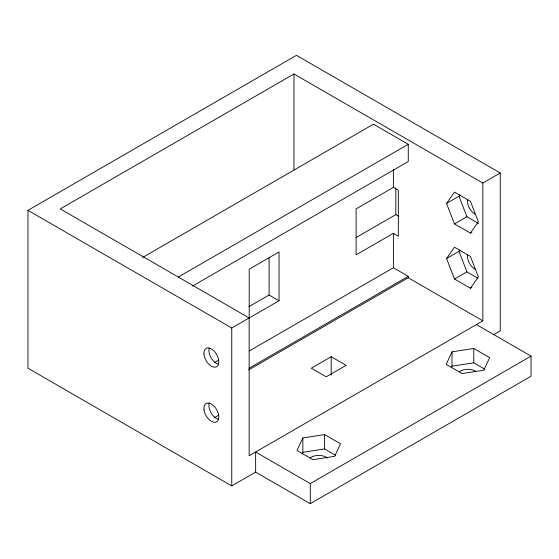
<?xml version="1.0" encoding="UTF-8"?>
<svg xmlns="http://www.w3.org/2000/svg" width="559" height="559" viewBox="0 0 559 559"><rect width="100%" height="100%" fill="white"/><g stroke="black" fill="none" stroke-linecap="round" stroke-linejoin="round"><path stroke-width="0.84" d="M302.859 437.949L297.032 450.498L312.942 459.687L334.68 456.326L340.501 443.776L324.59 434.588L302.859 437.949L302.859 452.301L302.126 453.873M452.021 351.835L446.194 364.384L462.104 373.566L483.842 370.205L489.663 357.655L473.752 348.474L452.021 351.835L452.021 366.187L451.288 367.752M446.55 203.42L454.502 192.1L470.412 201.289L478.371 221.79L470.412 233.11L454.502 223.928L446.55 203.42L458.981 196.244L459.973 194.832M446.55 258.537L454.502 247.218L470.412 256.406L478.371 276.908L470.412 288.227L454.502 279.039L446.55 258.537L458.981 251.361L459.973 249.95M476.408 324.576L482.843 320.831L482.843 183.038L293.957 73.984L60.267 208.905L249.16 317.959L249.16 455.746L476.408 324.576L531.05 356.125L531.05 376.221L310.287 503.673L255.645 472.124L231.754 485.89L27.95 368.227L27.95 210.338L296.445 55.327L500.249 172.99L500.249 330.879L493.541 334.757M142.797 257.364L373.461 124.189L408.266 144.285L408.266 161.509L192.513 286.075M178.356 277.019L408.266 144.285M393.396 187.377L356.104 208.905L356.104 254.834L393.396 233.306L398.322 236.15L398.322 190.214L393.396 187.377L393.396 169.293M356.125 237.54L395.835 214.614L398.784 216.319M248.958 306.646L269.096 295.026L279.039 300.763L279.039 251.962L249.209 269.186L249.209 317.987M27.95 210.338L231.754 328.007L279.039 300.763M482.843 183.038L500.249 172.99M214.237 362.644L218.625 360.108M454.502 223.928L466.933 216.745L478.504 223.432M249.307 350.94L393.396 267.754L408.266 276.335L408.266 277.774L248.692 369.897M470.412 233.11L471.88 232.264M249.09 368.234L408.266 276.335M214.237 417.762L218.625 415.225M454.502 279.039L466.933 271.863L477.784 278.13M331.201 356.712L311.307 368.192L326.225 376.808L346.112 365.327L331.201 356.712L331.201 375.131M470.412 288.227L471.88 287.382M255.645 472.124L255.645 452.028L310.287 483.577L531.05 356.125M452.021 366.187L473.752 362.826L484.604 369.087M302.859 452.301L324.59 448.94L335.442 455.208M408.266 277.774L482.843 320.831M458.981 196.244L466.933 216.745M458.981 251.361L466.933 271.863M473.752 348.474L473.752 362.826M395.835 187.754L395.835 214.614M393.396 233.306L393.396 267.754M324.59 434.588L324.59 448.94M310.287 483.577L310.287 503.673M293.957 73.984L293.957 169.915M269.096 257.552L269.096 295.026M231.754 328.007L231.754 485.89M474.891 269.159A10.544 6.086 60 0 1 467.597 254.541M310.434 457.758A10.551 6.093 0 0 1 327.49 458.066M218.646 364.223A10.544 6.086 60 0 1 211.071 357.746A10.544 6.086 60 0 1 209.248 347.943M474.891 214.041A10.544 6.086 60 0 1 467.597 199.423M459.596 371.637A10.551 6.093 0 0 1 475.842 371.344M218.646 419.341A10.544 6.086 60 0 1 211.071 412.863A10.544 6.086 60 0 1 209.248 403.06M203.951 354.189A10.544 6.086 60 0 0 215.753 367.074A10.544 6.086 60 0 0 214.404 351.457A10.544 6.086 60 0 0 203.951 354.189M203.951 409.307A10.544 6.086 60 0 0 215.753 422.185A10.544 6.086 60 0 0 214.404 406.575A10.544 6.086 60 0 0 203.951 409.307"/></g></svg>
